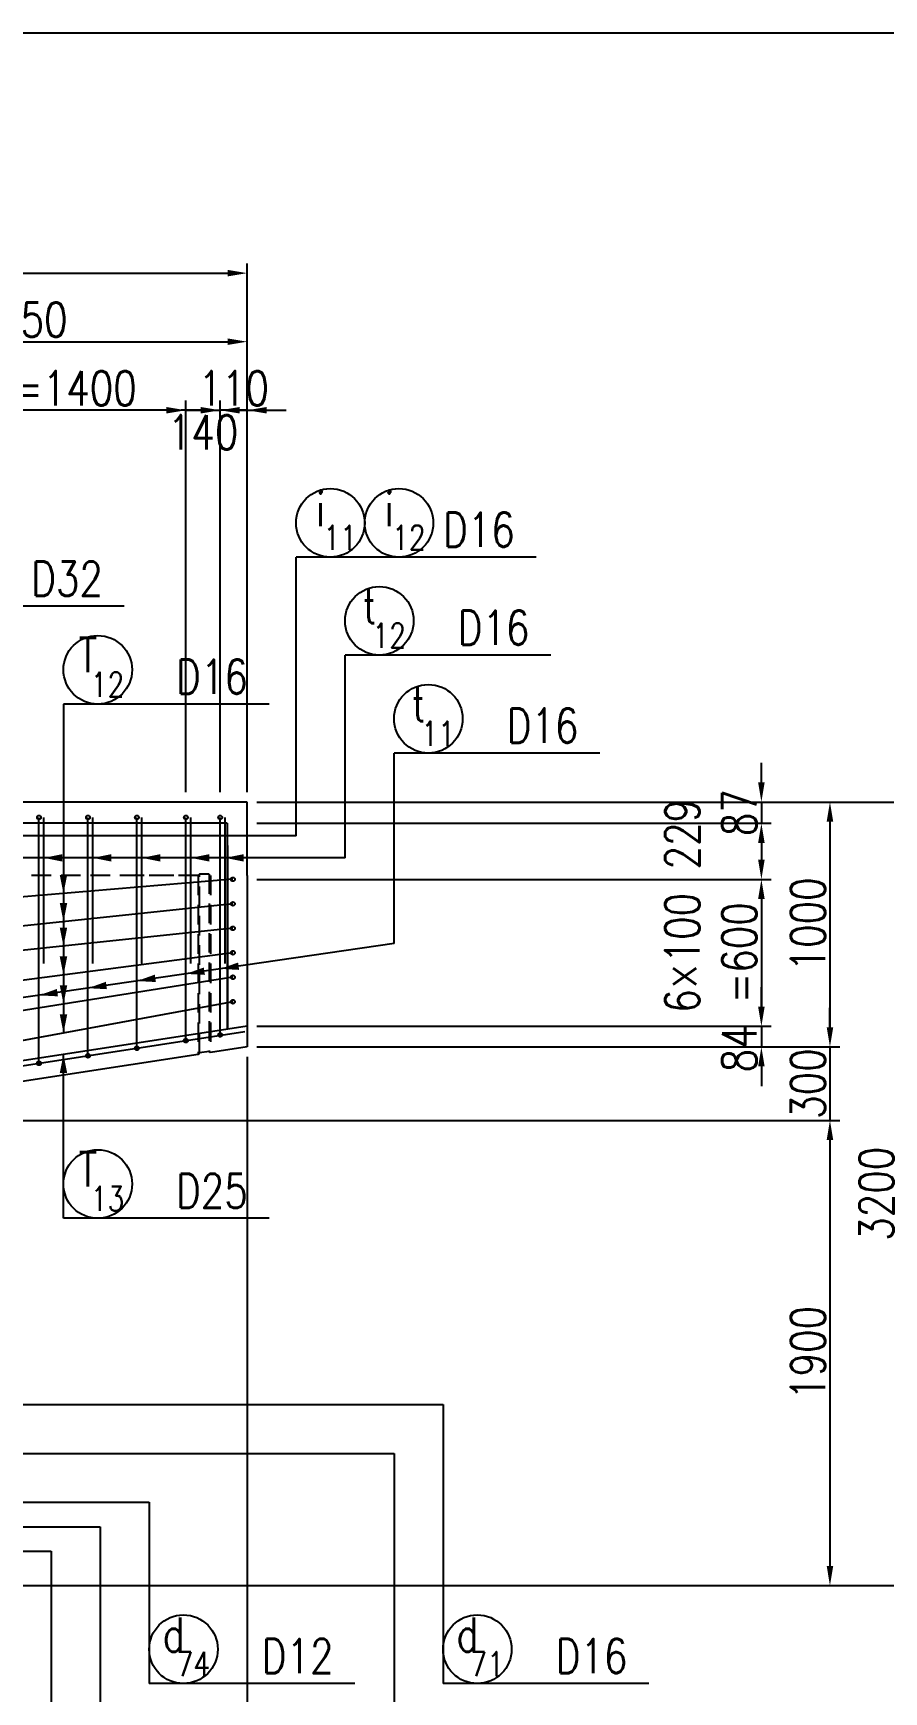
# Model space of a CAD drawing. Header units: millimetres. Extents: x -41433 to 131500, y -94900 to 39745.
# Drawn here: x 115226 to 118700, y -26274 to -19500 of the extents above; entities that cross this region are included whole.
import ezdxf
from ezdxf.enums import TextEntityAlignment as Align

# ---------------------------------------------------------------- set-up
doc = ezdxf.new("R2010")
doc.units = ezdxf.units.MM
doc.header["$LTSCALE"] = 160
doc.header["$MEASUREMENT"] = 0
doc.linetypes.add('DASHED', pattern=[0.75, 0.5, -0.25])
doc.layers.get('0').update_dxf_attribs({"linetype": 'CONTINUOUS'})
doc.layers.get('DEFPOINTS').update_dxf_attribs({"color": 53, "linetype": 'CONTINUOUS'})
for name, color, linetype in [('DIM', 6, 'CONTINUOUS'), ('DIM-L', 6, 'CONTINUOUS'), ('GAIKEI-KEIKAKU', 4, 'CONTINUOUS'), ('TEKKIN-C', 3, 'CONTINUOUS'), ('TEKKIN-S', 3, 'CONTINUOUS'), ('TEXT', 4, 'CONTINUOUS')]:
    doc.layers.add(name, color=color, linetype=linetype)
doc.styles.add('DIM-TEXT', font='ROMANS', dxfattribs={"width": 0.8, "bigfont": 'EXTFONT'})
doc.styles.add('romans', font='romans.shx', dxfattribs={"bigfont": 'extfont.shx'})
doc.dimstyles.new('DIM40', dxfattribs={"dimscale": 40, "dimtxt": 3.5, "dimasz": 2, "dimexe": 1, "dimexo": 1, "dimgap": 0.5, "dimtad": 1, "dimdec": 0, "dimzin": 9, "dimdsep": 46, "dimtxsty": 'DIM-TEXT', "dimcen": 0, "dimclrt": 4, "dimaunit": 1, "dimadec": 4, "dimazin": 0, "dimtfac": 1, "dimtdec": 0, "dimtix": 1, "dimtmove": 2, "dimatfit": 0, "dimfxl": 1, "dimlwd": -1, "dimlwe": -1, "dimarcsym": 0})

# ---------------------------------------------------------------- blocks, each defined once
blk = doc.blocks.new('*D1061')
at = {"layer": 'DEFPOINTS', "color": 0, "transparency": 16777216}
for p in [(116100, -23640), (114150, -25840), (116100, -28300)]:
    blk.add_point(p, dxfattribs=at)
at = {"layer": 'DIM', "color": 0, "transparency": 16777216}
for p, q in [((116100, -23680), (116100, -28340)), ((114150, -25880), (114150, -28340)), ((114230, -28300), (116020, -28300))]:
    blk.add_line(p, q, dxfattribs=at)
for points in [[(114230, -28286.7), (114230, -28313.3), (114150, -28300)], [(116020, -28286.7), (116020, -28313.3), (116100, -28300)]]:
    blk.add_solid(points, dxfattribs=at)
at = {"layer": 'DIM', "color": 4, "transparency": 16777216, "insert": (115125, -28210), "char_height": 140, "attachment_point": 5, "style": 'DIM-TEXT'}
blk.add_mtext('1950', dxfattribs=at)
blk = doc.blocks.new('*D1074')
at = {"layer": 'DEFPOINTS', "color": 0, "transparency": 16777216}
for p in [(116100, -20480), (110150, -21840), (116100, -22640)]:
    blk.add_point(p, dxfattribs=at)
at = {"layer": 'DIM', "color": 0, "transparency": 16777216}
for p, q in [((110150, -21800), (110150, -20440)), ((116100, -22600), (116100, -20440)), ((110230, -20480), (116020, -20480))]:
    blk.add_line(p, q, dxfattribs=at)
for points in [[(110230, -20466.7), (110230, -20493.3), (110150, -20480)], [(116020, -20466.7), (116020, -20493.3), (116100, -20480)]]:
    blk.add_solid(points, dxfattribs=at)
at = {"layer": 'DIM', "color": 4, "transparency": 16777216, "insert": (113125, -20390), "char_height": 140, "attachment_point": 5, "style": 'DIM-TEXT'}
blk.add_mtext('5950', dxfattribs=at)
blk = doc.blocks.new('*D1082')
at = {"layer": 'DEFPOINTS', "color": 0, "transparency": 16777216}
for p in [(116100, -20760), (114250, -22640), (116100, -22640)]:
    blk.add_point(p, dxfattribs=at)
at = {"layer": 'DIM', "color": 0, "transparency": 16777216}
for p, q in [((114250, -22600), (114250, -20720)), ((116100, -22600), (116100, -20720)), ((114330, -20760), (116020, -20760))]:
    blk.add_line(p, q, dxfattribs=at)
for points in [[(114330, -20746.7), (114330, -20773.3), (114250, -20760)], [(116020, -20746.7), (116020, -20773.3), (116100, -20760)]]:
    blk.add_solid(points, dxfattribs=at)
at = {"layer": 'DIM', "color": 4, "transparency": 16777216, "insert": (115175, -20670), "char_height": 140, "attachment_point": 5, "style": 'DIM-TEXT'}
blk.add_mtext('1850', dxfattribs=at)
blk = doc.blocks.new('*D1085')
at = {"layer": 'DEFPOINTS', "color": 0, "transparency": 16777216}
for p in [(115990, -21040), (115990, -22640), (116100, -22640)]:
    blk.add_point(p, dxfattribs=at)
at = {"layer": 'DIM', "color": 0, "transparency": 16777216}
for p, q in [((115910, -21040), (115830, -21040)), ((115990, -22600), (115990, -21000)), ((116100, -21040), (115990, -21040)), ((116100, -22600), (116100, -21000)), ((116180, -21040), (116260, -21040))]:
    blk.add_line(p, q, dxfattribs=at)
for points in [[(115910, -21026.7), (115910, -21053.3), (115990, -21040)], [(116180, -21026.7), (116180, -21053.3), (116100, -21040)]]:
    blk.add_solid(points, dxfattribs=at)
at = {"layer": 'DIM', "color": 4, "transparency": 16777216, "insert": (116045, -20950), "char_height": 140, "attachment_point": 5, "style": 'DIM-TEXT'}
blk.add_mtext('110', dxfattribs=at)
blk = doc.blocks.new('*D1086')
at = {"layer": 'DEFPOINTS', "color": 0, "transparency": 16777216}
for p in [(116100, -22640), (114150, -25840), (118760, -25840)]:
    blk.add_point(p, dxfattribs=at)
at = {"layer": 'DIM', "color": 0, "transparency": 16777216}
for p, q in [((116140, -22640), (118800, -22640)), ((118760, -22720), (118760, -25760)), ((114190, -25840), (118800, -25840))]:
    blk.add_line(p, q, dxfattribs=at)
for points in [[(118746.7, -22720), (118773.3, -22720), (118760, -22640)], [(118746.7, -25760), (118773.3, -25760), (118760, -25840)]]:
    blk.add_solid(points, dxfattribs=at)
at = {"layer": 'DIM', "color": 4, "transparency": 16777216, "insert": (118670, -24240), "char_height": 140, "attachment_point": 5, "rotation": 90, "style": 'DIM-TEXT'}
blk.add_mtext('3200', dxfattribs=at)
blk = doc.blocks.new('*D1087')
at = {"layer": 'DEFPOINTS', "color": 0, "transparency": 16777216}
for p in [(114150, -23940), (114150, -25840), (118480, -25840)]:
    blk.add_point(p, dxfattribs=at)
at = {"layer": 'DIM', "color": 0, "transparency": 16777216}
for p, q in [((114190, -23940), (118520, -23940)), ((118480, -24020), (118480, -25760)), ((114190, -25840), (118520, -25840))]:
    blk.add_line(p, q, dxfattribs=at)
for points in [[(118466.7, -24020), (118493.3, -24020), (118480, -23940)], [(118466.7, -25760), (118493.3, -25760), (118480, -25840)]]:
    blk.add_solid(points, dxfattribs=at)
at = {"layer": 'DIM', "color": 4, "transparency": 16777216, "insert": (118390, -24890), "char_height": 140, "attachment_point": 5, "rotation": 90, "style": 'DIM-TEXT'}
blk.add_mtext('1900', dxfattribs=at)
blk = doc.blocks.new('*D1088')
at = {"layer": 'DEFPOINTS', "color": 0, "transparency": 16777216}
for p in [(116100, -22640), (116100, -23640), (118480, -23640)]:
    blk.add_point(p, dxfattribs=at)
at = {"layer": 'DIM', "color": 0, "transparency": 16777216}
for p, q in [((116140, -22640), (118520, -22640)), ((118480, -22720), (118480, -23560)), ((116140, -23640), (118520, -23640))]:
    blk.add_line(p, q, dxfattribs=at)
for points in [[(118466.7, -22720), (118493.3, -22720), (118480, -22640)], [(118466.7, -23560), (118493.3, -23560), (118480, -23640)]]:
    blk.add_solid(points, dxfattribs=at)
at = {"layer": 'DIM', "color": 4, "transparency": 16777216, "insert": (118390, -23140), "char_height": 140, "attachment_point": 5, "rotation": 90, "style": 'DIM-TEXT'}
blk.add_mtext('1000', dxfattribs=at)
blk = doc.blocks.new('*D1089')
at = {"layer": 'DEFPOINTS', "color": 0, "transparency": 16777216}
for p in [(116100, -23640), (114150, -23940), (118480, -23940)]:
    blk.add_point(p, dxfattribs=at)
at = {"layer": 'DIM', "color": 0, "transparency": 16777216}
for p, q in [((118480, -23560), (118480, -23480)), ((116140, -23640), (118520, -23640)), ((118480, -23640), (118480, -23940)), ((114190, -23940), (118520, -23940)), ((118480, -24020), (118480, -24100))]:
    blk.add_line(p, q, dxfattribs=at)
for points in [[(118466.7, -23560), (118493.3, -23560), (118480, -23640)], [(118466.7, -24020), (118493.3, -24020), (118480, -23940)]]:
    blk.add_solid(points, dxfattribs=at)
at = {"layer": 'DIM', "color": 4, "transparency": 16777216, "insert": (118390, -23790), "char_height": 140, "attachment_point": 5, "rotation": 90, "style": 'DIM-TEXT'}
blk.add_mtext('300', dxfattribs=at)
blk = doc.blocks.new('*D1099')
at = {"layer": 'DEFPOINTS', "color": 0, "transparency": 16777216}
for p in [(114450, -21040), (114450, -22640), (115850, -22640)]:
    blk.add_point(p, dxfattribs=at)
at = {"layer": 'DIM', "color": 0, "transparency": 16777216}
for p, q in [((114450, -22600), (114450, -21000)), ((115770, -21040), (114530, -21040)), ((115850, -22600), (115850, -21000))]:
    blk.add_line(p, q, dxfattribs=at)
for points in [[(114530, -21026.7), (114530, -21053.3), (114450, -21040)], [(115770, -21026.7), (115770, -21053.3), (115850, -21040)]]:
    blk.add_solid(points, dxfattribs=at)
at = {"layer": 'DIM', "color": 4, "transparency": 16777216, "insert": (115150, -20950), "char_height": 140, "attachment_point": 5, "style": 'DIM-TEXT'}
blk.add_mtext('7×200=1400', dxfattribs=at)
blk = doc.blocks.new('*D1100')
at = {"layer": 'DEFPOINTS', "color": 0, "transparency": 16777216}
for p in [(116100, -22640), (116100, -22727), (118200, -22727)]:
    blk.add_point(p, dxfattribs=at)
at = {"layer": 'DIM', "color": 0, "transparency": 16777216}
for p, q in [((118200, -22560), (118200, -22480)), ((116140, -22640), (118240, -22640)), ((118200, -22640), (118200, -22727)), ((116140, -22727), (118240, -22727)), ((118200, -22807), (118200, -22887))]:
    blk.add_line(p, q, dxfattribs=at)
for points in [[(118186.7, -22560), (118213.3, -22560), (118200, -22640)], [(118186.7, -22807), (118213.3, -22807), (118200, -22727)]]:
    blk.add_solid(points, dxfattribs=at)
at = {"layer": 'DIM', "color": 4, "transparency": 16777216, "insert": (118110, -22683.5), "char_height": 140, "attachment_point": 5, "rotation": 90, "style": 'DIM-TEXT'}
blk.add_mtext('87', dxfattribs=at)
blk = doc.blocks.new('*D1101')
at = {"layer": 'DEFPOINTS', "color": 0, "transparency": 16777216}
for p in [(116100, -22955.8), (116100, -23555.8), (118200, -23555.8)]:
    blk.add_point(p, dxfattribs=at)
at = {"layer": 'DIM', "color": 0, "transparency": 16777216}
for p, q in [((116140, -22955.8), (118240, -22955.8)), ((118200, -23035.8), (118200, -23475.8)), ((116140, -23555.8), (118240, -23555.8))]:
    blk.add_line(p, q, dxfattribs=at)
for points in [[(118186.7, -23035.8), (118213.3, -23035.8), (118200, -22955.8)], [(118186.7, -23475.8), (118213.3, -23475.8), (118200, -23555.8)]]:
    blk.add_solid(points, dxfattribs=at)
at = {"layer": 'DIM', "color": 4, "transparency": 16777216, "insert": (117993.3, -23255.8), "char_height": 140, "attachment_point": 5, "rotation": 90, "style": 'DIM-TEXT'}
blk.add_mtext('6×100\\P=600', dxfattribs=at)
blk = doc.blocks.new('*D1102')
at = {"layer": 'DEFPOINTS', "color": 0, "transparency": 16777216}
for p in [(116100, -23555.8), (116100, -23640), (118200, -23640)]:
    blk.add_point(p, dxfattribs=at)
at = {"layer": 'DIM', "color": 0, "transparency": 16777216}
for p, q in [((118200, -23475.8), (118200, -23395.8)), ((116140, -23555.8), (118240, -23555.8)), ((118200, -23555.8), (118200, -23640)), ((116140, -23640), (118240, -23640)), ((118200, -23720), (118200, -23800))]:
    blk.add_line(p, q, dxfattribs=at)
for points in [[(118186.7, -23475.8), (118213.3, -23475.8), (118200, -23555.8)], [(118186.7, -23720), (118213.3, -23720), (118200, -23640)]]:
    blk.add_solid(points, dxfattribs=at)
at = {"layer": 'DIM', "color": 4, "transparency": 16777216, "insert": (118110, -23647.9), "char_height": 140, "attachment_point": 5, "rotation": 90, "style": 'DIM-TEXT'}
blk.add_mtext('84', dxfattribs=at)
blk = doc.blocks.new('*D1103')
at = {"layer": 'DEFPOINTS', "color": 0, "transparency": 16777216}
for p in [(115990, -21040), (115850, -22640), (115990, -22640)]:
    blk.add_point(p, dxfattribs=at)
at = {"layer": 'DIM', "color": 0, "transparency": 16777216}
for p, q in [((115770, -21040), (115690, -21040)), ((115850, -22600), (115850, -21000)), ((115850, -21040), (115990, -21040)), ((115990, -22600), (115990, -21000)), ((116070, -21040), (116150, -21040))]:
    blk.add_line(p, q, dxfattribs=at)
for points in [[(115770, -21026.7), (115770, -21053.3), (115850, -21040)], [(116070, -21026.7), (116070, -21053.3), (115990, -21040)]]:
    blk.add_solid(points, dxfattribs=at)
at = {"layer": 'DIM', "color": 4, "transparency": 16777216, "insert": (115920, -21130), "char_height": 140, "attachment_point": 5, "style": 'DIM-TEXT'}
blk.add_mtext('140', dxfattribs=at)
blk = doc.blocks.new('*D1111')
at = {"layer": 'DEFPOINTS', "color": 0, "transparency": 16777216}
for p in [(116100, -22727), (116100, -22955.8), (118200, -22955.8)]:
    blk.add_point(p, dxfattribs=at)
at = {"layer": 'DIM', "color": 0, "transparency": 16777216}
for p, q in [((116140, -22727), (118240, -22727)), ((118200, -22807), (118200, -22875.8)), ((116140, -22955.8), (118240, -22955.8))]:
    blk.add_line(p, q, dxfattribs=at)
for points in [[(118186.7, -22807), (118213.3, -22807), (118200, -22727)], [(118186.7, -22875.8), (118213.3, -22875.8), (118200, -22955.8)]]:
    blk.add_solid(points, dxfattribs=at)
at = {"layer": 'DIM', "color": 4, "transparency": 16777216, "insert": (117993.3, -22771.4), "char_height": 140, "attachment_point": 5, "rotation": 90, "style": 'DIM-TEXT'}
blk.add_mtext('229\\P ', dxfattribs=at)
blk = doc.blocks.new('ARROW_4')
at = {"color": 0}
blk.add_solid([(0, 0), (-1, 0.2), (-1, -0.2)], dxfattribs=at)

msp = doc.modelspace()

# ---------------------------------------------------------------- linework, layer by layer
at = {"layer": 'DEFPOINTS'}
for p, q in [((116100, -23555.52), (116021.5, -23567.59)), ((114140.42, -23877.73), (116090.42, -23577.73))]:
    msp.add_line(p, q, dxfattribs=at)
at = {"layer": 'DEFPOINTS', "flags": 128}
msp.add_lwpolyline([(131500, -19500), (100000, -19500), (100000, -39900), (131500, -39900)], close=True, dxfattribs=at)
at = {"layer": 'DEFPOINTS'}
for centre in [(115250, -22703), (115450, -22703), (115650, -22703), (115850, -22703), (115990, -22703), (116042, -22955.76), (116042, -23055.76), (116042, -23155.76), (116042, -23255.76), (116042, -23355.76), (116042, -23455.76), (115650, -23645.49), (115850, -23614.72), (115990, -23591.11), (115250, -23707.03), (115450, -23676.26)]:
    msp.add_circle(centre, 8, dxfattribs=at)
at = {"layer": 'DIM-L'}
for p, q in [((116300, -22778), (116300, -21640)), ((117280, -21640), (116300, -21640)), ((115598.32, -21840), (114758.32, -21840)), ((116500, -22868), (116500, -22040)), ((117340, -22040), (116500, -22040)), ((116190, -22240), (115350, -22240)), ((115350, -22240), (115350, -23583.34)), ((117540, -22440), (116700, -22440)), ((116700, -23217.81), (116700, -22440)), ((116300, -22778), (113970, -22778)), ((116500, -22868), (114320, -22868)), ((116700, -23217.81), (114300, -23568.24)), ((115350, -24340), (115350, -23670.9)), ((116190, -24340), (115350, -24340)), ((110250, -25100), (116900, -25100)), ((116900, -25100), (116900, -26240)), ((112450, -25300), (116700, -25300)), ((116700, -25300), (116700, -26640)), ((112150, -25500), (115700, -25500)), ((115700, -25500), (115700, -26240)), ((112350, -25600), (115500, -25600)), ((115500, -25600), (115500, -26640)), ((111024, -25700), (115300, -25700)), ((115300, -25700), (115300, -27040)), ((116540, -26240), (115700, -26240)), ((117740, -26240), (116900, -26240))]:
    msp.add_line(p, q, dxfattribs=at)
for centre in [(116440, -21500), (116720, -21500), (116640, -21900), (115490, -22100), (116840, -22300), (115490, -24200), (115840, -26100), (117040, -26100)]:
    msp.add_circle(centre, 140, dxfattribs=at)
at = {"layer": 'GAIKEI-KEIKAKU'}
for p, q in [((116100, -22640), (114180, -22640)), ((116100, -22640), (114180, -22640)), ((116100, -22940), (116100, -22640)), ((116100, -22940), (116100, -23640)), ((116100, -23640), (115950, -23663.08)), ((115900, -23670.77), (114150, -23940)), ((115900, -23670.77), (115905, -23664.94)), ((115945, -23658.79), (115905, -23664.94)), ((115950, -23663.08), (115945, -23658.79))]:
    msp.add_line(p, q, dxfattribs=at)
at = {"layer": 'GAIKEI-KEIKAKU', "linetype": 'DASHED'}
for p, q in [((115900, -22940), (114250, -22940)), ((115650, -22940), (115645, -22935)), ((115800, -22940), (115650, -22940)), ((115905, -22935), (115900, -22940)), ((115900, -22940), (115900, -23670.77)), ((115945, -22935), (115905, -22935)), ((115905, -23664.94), (115905, -22935)), ((115945, -22935), (115945, -23658.79)), ((115950, -22940), (115950, -23663.08))]:
    msp.add_line(p, q, dxfattribs=at)
at = {"layer": 'TEKKIN-C'}
for p, q in [((116018, -22727), (107800, -22727)), ((116018, -22727), (116018, -23567.59)), ((116021.5, -23567.59), (116021.5, -22817.59)), ((116042, -22955.52), (114150, -23114)), ((116042, -23055.52), (114150, -23255)), ((116042, -23155.52), (114150, -23355)), ((116042, -23255.52), (114150, -23505)), ((116042, -23355.52), (114150, -23655)), ((116042, -23455.52), (114150, -23805)), ((116021.5, -23567.59), (114180, -23850.9))]:
    msp.add_line(p, q, dxfattribs=at)
at = {"layer": 'TEKKIN-S'}
for p, q in [((115250, -23707.03), (115250, -22703)), ((115270, -23299), (115270, -22703)), ((115450, -23676.26), (115450, -22703)), ((115470, -23299), (115470, -22703)), ((115650, -23645.49), (115650, -22703)), ((115670, -23299), (115670, -22703)), ((115850, -23614.72), (115850, -22703)), ((115870, -23299), (115870, -22703)), ((115990, -23593.18), (115990, -22703)), ((116010, -23299), (116010, -22703))]:
    msp.add_line(p, q, dxfattribs=at)

# ---------------------------------------------------------------- block references
at = {"layer": 'DIM-L', "xscale": -76, "yscale": 76, "zscale": 76}
for p in [(115270, -22868), (115470, -22868), (115670, -22868), (115870, -22868), (116010, -22868)]:
    msp.add_blockref('ARROW_4', p, dxfattribs=at)
for p, rotation in [((115350, -23013.48), 90), ((115350, -23128.48), 90), ((115350, -23228.48), 90), ((115350, -23346.77), 90), ((115990, -23321.48), 8.307107205255697), ((115650, -23371.12), 8.307107205255697), ((115850, -23341.92), 8.307107205255697), ((115250, -23429.53), 8.307107205255697), ((115350, -23465.05), 90), ((115450, -23400.33), 8.307107205255697), ((115350, -23583.34), 90), ((115350, -23670.9), 270)]:
    msp.add_blockref('ARROW_4', p, dxfattribs=dict(at, rotation=rotation))

# ---------------------------------------------------------------- texts
at = {"layer": 'TEXT', "style": 'romans', "width": 0.8}
for s, height, p in [('i', 140, (116400, -21440)), ('i', 140, (116680, -21440)), ('11', 100, (116480, -21560)), ('12', 100, (116760, -21560)), ('t', 140, (116600, -21840)), ('12', 100, (116680, -21960)), ('T', 140, (115450, -22040)), ('12', 100, (115530, -22160)), ('t', 140, (116800, -22240)), ('11', 100, (116880, -22360)), ('T', 140, (115450, -24140)), ('13', 100, (115530, -24260)), ('d', 140, (115800, -26040)), ('d', 140, (117000, -26040)), ('74', 100, (115880, -26160)), ('71', 100, (117080, -26160))]:
    msp.add_text(s, height=height, rotation=0.000107, dxfattribs=at).set_placement(p, align=Align.MIDDLE)
for s, p in [('D16', (116900, -21640)), ('D32', (115218.32, -21840)), ('D16', (116960, -22040)), ('D16', (115810, -22240)), ('D16', (117160, -22440)), ('D25', (115810, -24340)), ('D12', (116160, -26240)), ('D16', (117360, -26240))]:
    msp.add_text(s, height=140, rotation=0.000107, dxfattribs=at).set_placement(p, align=Align.BOTTOM_LEFT)

# ---------------------------------------------------------------- dimensions: what is measured, and where the dimension line sits
at = {"layer": 'DIM'}
for base, p1, p2, picture, middle in [((116100, -20480), (110150, -21840), (116100, -22640), '*D1074', (113125, -20390)), ((116100, -20760), (114250, -22640), (116100, -22640), '*D1082', (115175, -20670)), ((116100, -28300), (114150, -25840), (116100, -23640), '*D1061', (115125, -28210))]:
    dim = msp.add_linear_dim(base=base, p1=p1, p2=p2, dimstyle='DIM40', dxfattribs=at)
    dim.commit()
    dim.dimension.update_dxf_attribs({"geometry": picture, "text_midpoint": middle})
for base, p1, p2, angle, text, picture, middle in [((114450, -21040), (115850, -22640), (114450, -22640), 180, '7×200=<>', '*D1099', (115150, -20950)), ((115990, -21040), (115850, -22640), (115990, -22640), 180, '\\X<>', '*D1103', (115920, -21040)), ((118200, -23555.76), (116100, -22955.76), (116100, -23555.76), 90, '6×100\\P=<>', '*D1101', (117993.33, -23255.76))]:
    dim = msp.add_linear_dim(base=base, p1=p1, p2=p2, angle=angle, text=text, dimstyle='DIM40', dxfattribs=at)
    dim.commit()
    dim.dimension.update_dxf_attribs({"geometry": picture, "text_midpoint": middle})
for base, p1, p2, angle, picture, middle in [((115990, -21040), (116100, -22640), (115990, -22640), 180, '*D1085', (116045, -20950)), ((118200, -22727), (116100, -22640), (116100, -22727), 90, '*D1100', (118110, -22683.5)), ((118760, -25840), (116100, -22640), (114150, -25840), 90, '*D1086', (118670, -24240)), ((118480, -23640), (116100, -22640), (116100, -23640), 90, '*D1088', (118390, -23140)), ((118480, -23940), (116100, -23640), (114150, -23940), 90, '*D1089', (118390, -23790)), ((118480, -25840), (114150, -23940), (114150, -25840), 90, '*D1087', (118390, -24890))]:
    dim = msp.add_linear_dim(base=base, p1=p1, p2=p2, angle=angle, dimstyle='DIM40', dxfattribs=at)
    dim.commit()
    dim.dimension.update_dxf_attribs({"geometry": picture, "text_midpoint": middle})
dim = msp.add_linear_dim(base=(118200, -22955.76), p1=(116100, -22727), p2=(116100, -22955.76), angle=90, text='<>\\P ', dimstyle='DIM40', dxfattribs=at)
dim.commit()
dim.dimension.update_dxf_attribs({"geometry": '*D1111', "text_midpoint": (117993.33, -22771.38), "dimtype": 160})
dim = msp.add_linear_dim(base=(118200, -23640), p1=(116100, -23555.76), p2=(116100, -23640), angle=90, dimstyle='DIM40', dxfattribs=at)
dim.commit()
dim.dimension.update_dxf_attribs({"geometry": '*D1102', "text_midpoint": (118110, -23647.88), "dimtype": 160})

doc.saveas('drawing.dxf')
